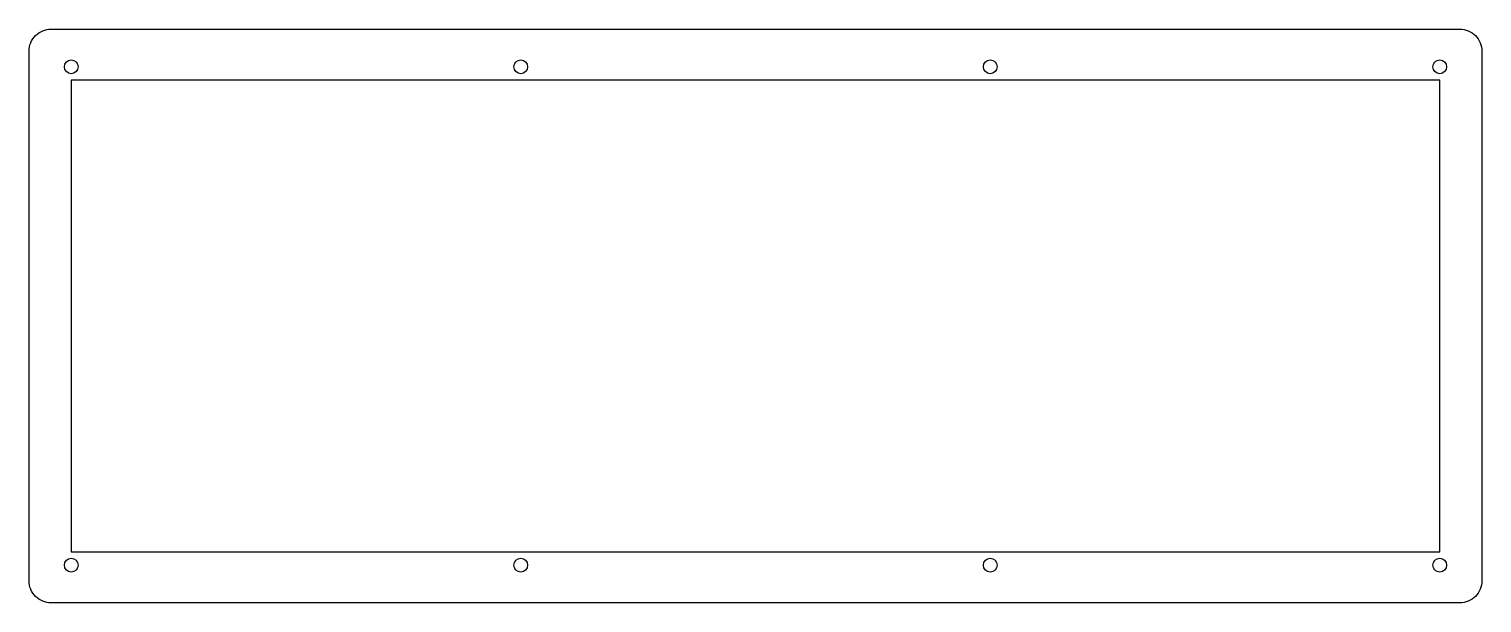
# Model space of a CAD drawing. Header units: millimetres. Extents: x -318 to 10, y -19 to 110.
import ezdxf

# ---------------------------------------------------------------- set-up
doc = ezdxf.new("R2010")
doc.units = ezdxf.units.MM
doc.layers.get('0').update_dxf_attribs({"linetype": 'CONTINUOUS'})

msp = doc.modelspace()

# ---------------------------------------------------------------- linework, layer by layer
msp.add_lwpolyline([(10, -14.08, -0.414214), (5, -19.08), (-312.98, -19.08, -0.414214), (-317.98, -14.08), (-317.98, 105.48, -0.414214), (-312.98, 110.48), (5, 110.48, -0.414214), (10, 105.48)], format="xyb", close=True)
msp.add_lwpolyline([(-308.45, -7.56), (0.48, -7.56), (0.48, 98.96), (-308.45, 98.96)], close=True)
for centre in [(-308.45, 101.96), (-206.98, 101.96), (-100.99, 101.96), (0.48, 101.96), (-308.45, -10.56), (-206.98, -10.56), (-100.99, -10.56), (0.48, -10.56)]:
    msp.add_circle(centre, 1.55)

doc.saveas('drawing.dxf')
